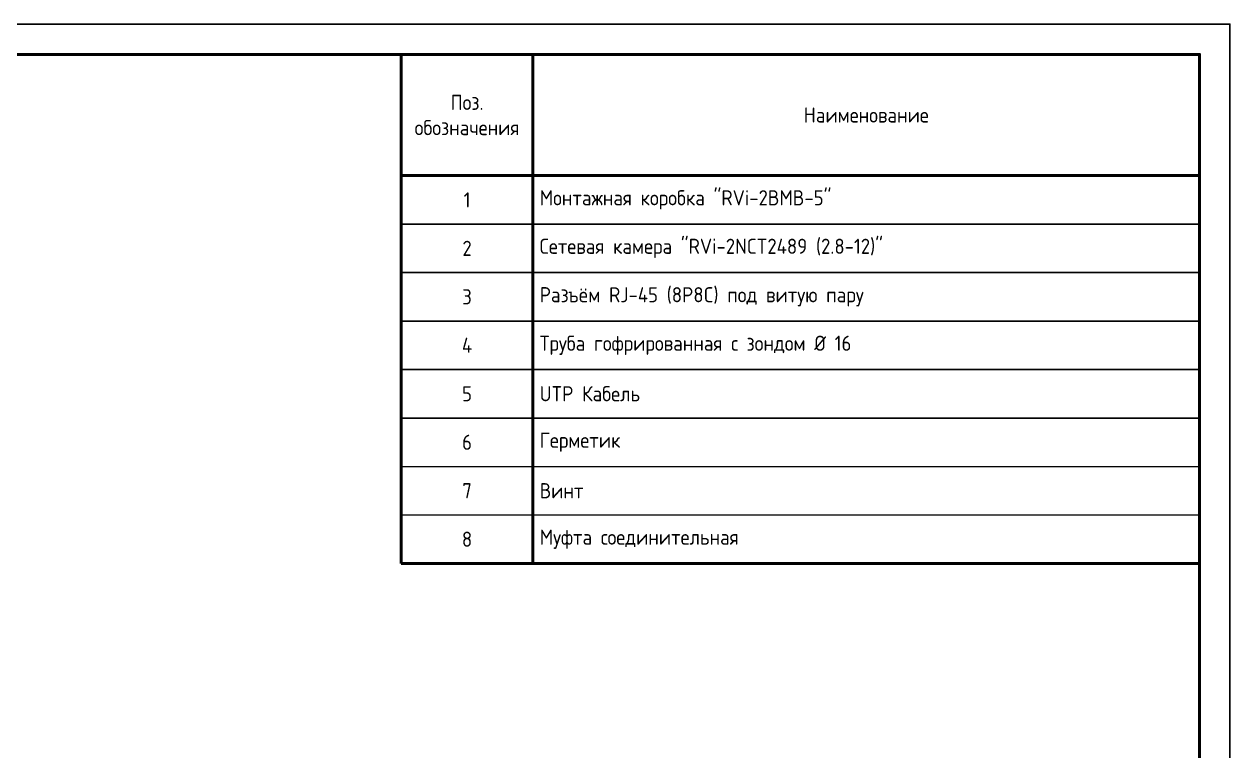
# Model space of a CAD drawing. Header units: millimetres. Extents: x -495897 to 1376592, y -28539 to 470976.
# Drawn here: x 326778 to 346673, y 259931 to 271924 of the extents above; entities that cross this region are included whole.
import ezdxf
from ezdxf.enums import TextEntityAlignment as Align

# ---------------------------------------------------------------- set-up
doc = ezdxf.new("R2010")
doc.units = ezdxf.units.MM
doc.layers.add('Текст', color=7, linetype='Continuous', lineweight=25)
doc.styles.add('ISOCPEUR', font='isocpeur.ttf', dxfattribs={"width": 0.9, "height": 350})
doc.styles.add('XREF1$0$Standard', font='isocpeur.ttf')

# ---------------------------------------------------------------- blocks, each defined once
blk = doc.blocks.new('*T1054')
at = {"layer": 'Текст', "color": 0, "lineweight": 50, "transparency": 16777216}
for p, q in [((0, 0), (13175, 0)), ((0, 0), (0, -8400)), ((2175, 0), (2175, -8400)), ((13175, 0), (13175, -8400)), ((0, -2000), (13175, -2000)), ((0, -8400), (13175, -8400))]:
    blk.add_line(p, q, dxfattribs=at)
at = {"layer": 'Текст', "color": 0, "transparency": 16777216}
for p, q in [((0, -2800), (13175, -2800)), ((0, -3600), (13175, -3600)), ((0, -4400), (13175, -4400)), ((0, -5200), (13175, -5200)), ((0, -6000), (13175, -6000))]:
    blk.add_line(p, q, dxfattribs=at)
at = {"layer": 'Текст', "color": 0, "lineweight": 0, "transparency": 16777216}
for p, q in [((0, -6800), (13175, -6800)), ((0, -7600), (13175, -7600))]:
    blk.add_line(p, q, dxfattribs=at)
at = {"layer": 'Текст', "color": 0, "transparency": 16777216, "char_height": 250, "style": 'ISOCPEUR'}
for s, insert, width, attachment_point in [('Поз. обозначения', (1088, -1000), 1952.07, 5), ('Наименование', (7675, -1000), 10776.98, 5), ('1', (1088, -2400), 1952.07, 5), ('{\\C256;Монтажная коробка "RVi-2BMB-5"}', (2287, -2400), 10776.98, 4), ('2', (1088, -3200), 1952.07, 5), ('{\\C256;Сетевая камера "RVi-2NCT2489 (2.8-12)"}', (2287, -3200), 10776.98, 4), ('3', (1088, -4000), 1952.07, 5), ('Разъём RJ-45 (8P8C) под витую пару', (2287, -4000), 10776.98, 4), ('4', (1088, -4800), 1952.07, 5), ('{\\C256;Труба гофрированная с зондом Ø 16}', (2287, -4800), 10776.98, 4), ('5', (1088, -5600), 1952.07, 5), ('UTP Кабель', (2287, -5600), 10776.98, 4), ('6', (1088, -6400), 1952.07, 5), ('Герметик', (2287, -6400), 10776.98, 4), ('7', (1088, -7200), 1952.07, 5), ('Винт', (2287, -7200), 10776.98, 4), ('8', (1088, -8000), 1952.07, 5), ('Муфта соединительная', (2287, -8000), 10776.98, 4)]:
    blk.add_mtext(s, dxfattribs=dict(at, insert=insert, width=width, attachment_point=attachment_point))
blk = doc.blocks.new('*U1052')
blk.add_lwpolyline([(0, 0), (420, 0), (420, 297), (0, 297)], close=True)
at = {"lineweight": 50}
blk.add_lwpolyline([(20, 292), (415, 292), (415, 5), (20, 5)], close=True, dxfattribs=at)
at = {"style": 'XREF1$0$Standard'}
for tag, p in [('СОГЛАСОВАНО_ДАТА2', (14.37, 145.56)), ('СОГЛАСОВАНО_ДАТА3', (19.37, 145.56)), ('СОГЛАСОВАНО_ФАМИЛИЯ2', (14.37, 110.56)), ('СОГЛАСОВАНО_ФАМИЛИЯ3', (19.37, 110.56)), ('СОГЛАСОВАНО_ДОЛЖНОСТЬ2', (14.37, 90.56)), ('СОГЛАСОВАНО_ДОЛЖНОСТЬ3', (19.37, 90.56))]:
    blk.add_attdef(tag, p, '', height=2.5, rotation=90, dxfattribs=at)
for tag, p in [('ВЗАМ_ИНВ_НОМЕР', (19.37, 77.5)), ('ИНВ_N_ПОДЛ', (19.37, 17.5))]:
    blk.add_attdef(tag, text='', height=2.5, rotation=90, dxfattribs=at).set_placement(p, align=Align.CENTER)
blk.add_attdef('ИНВ_ДАТА', text='', height=2.5, rotation=90, dxfattribs=at).set_placement((19.37, 63.83), align=Align.RIGHT)

msp = doc.modelspace()

# ---------------------------------------------------------------- block references
at = {"color": 7, "transparency": 33554687, "xscale": 100, "yscale": 100, "zscale": 100}
msp.add_blockref('*U1052', (304673.384, 242223.716), dxfattribs=at)
msp.add_blockref('*T1054', (332998.291, 271423.716))

doc.saveas('drawing.dxf')
